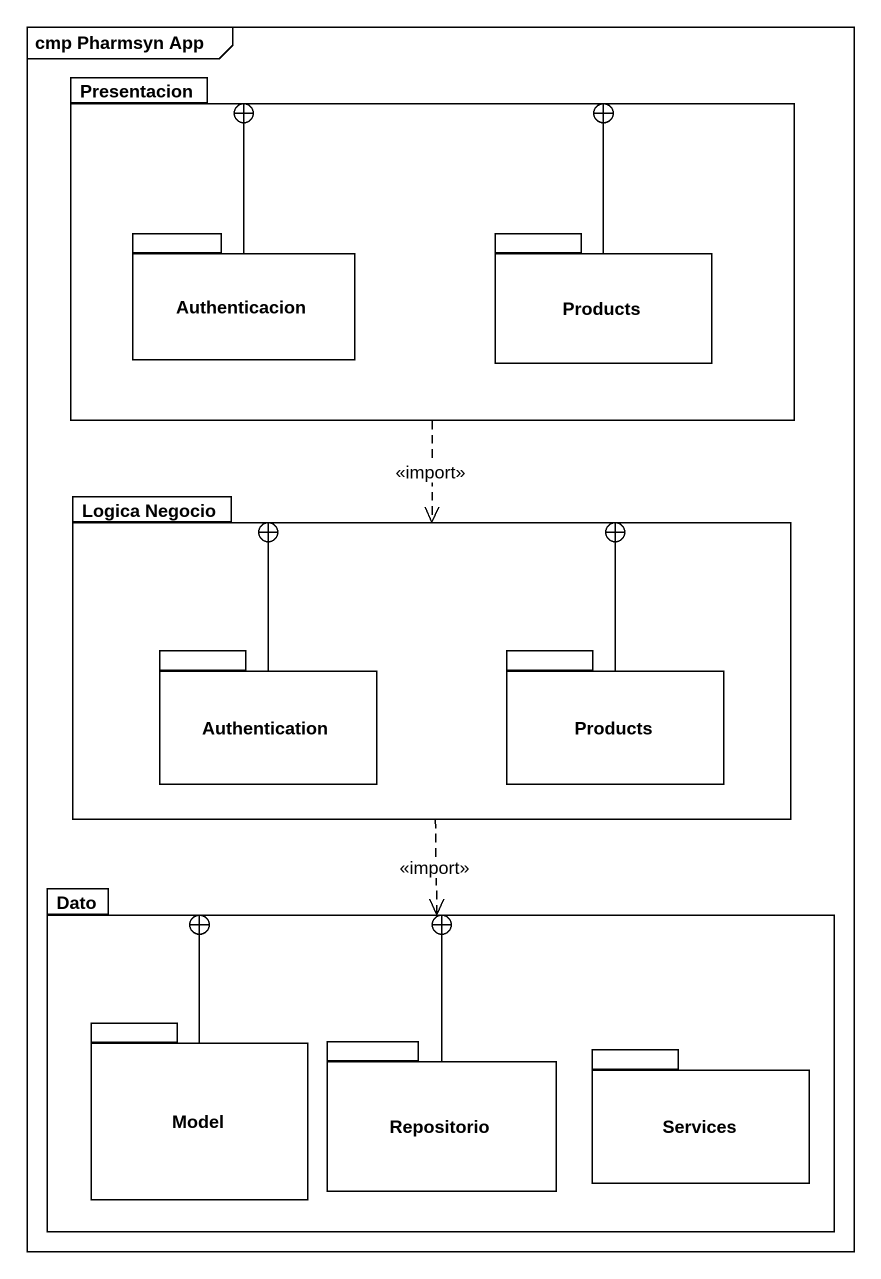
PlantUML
@startuml
mainframe cmp Pharmsyn App
package Presentacion {
  package Authenticacion {
  }
  package Products {
  }
}
package "Logica Negocio" as Logica_Negocio {
  package Authentication {
  }
  package "Products" as Products_2 {
  }
}
package Dato {
  package Model {
  }
  package Repositorio {
  }
  package Services {
  }
}
Presentacion ..> Logica_Negocio : <<import>>
Authenticacion -right-+ Presentacion
Products -left-+ Presentacion
Logica_Negocio ..> Dato : <<import>>
Authentication -right-+ Logica_Negocio
Products_2 -left-+ Logica_Negocio
Model -right-+ Dato
Repositorio -up-+ Dato
@enduml
